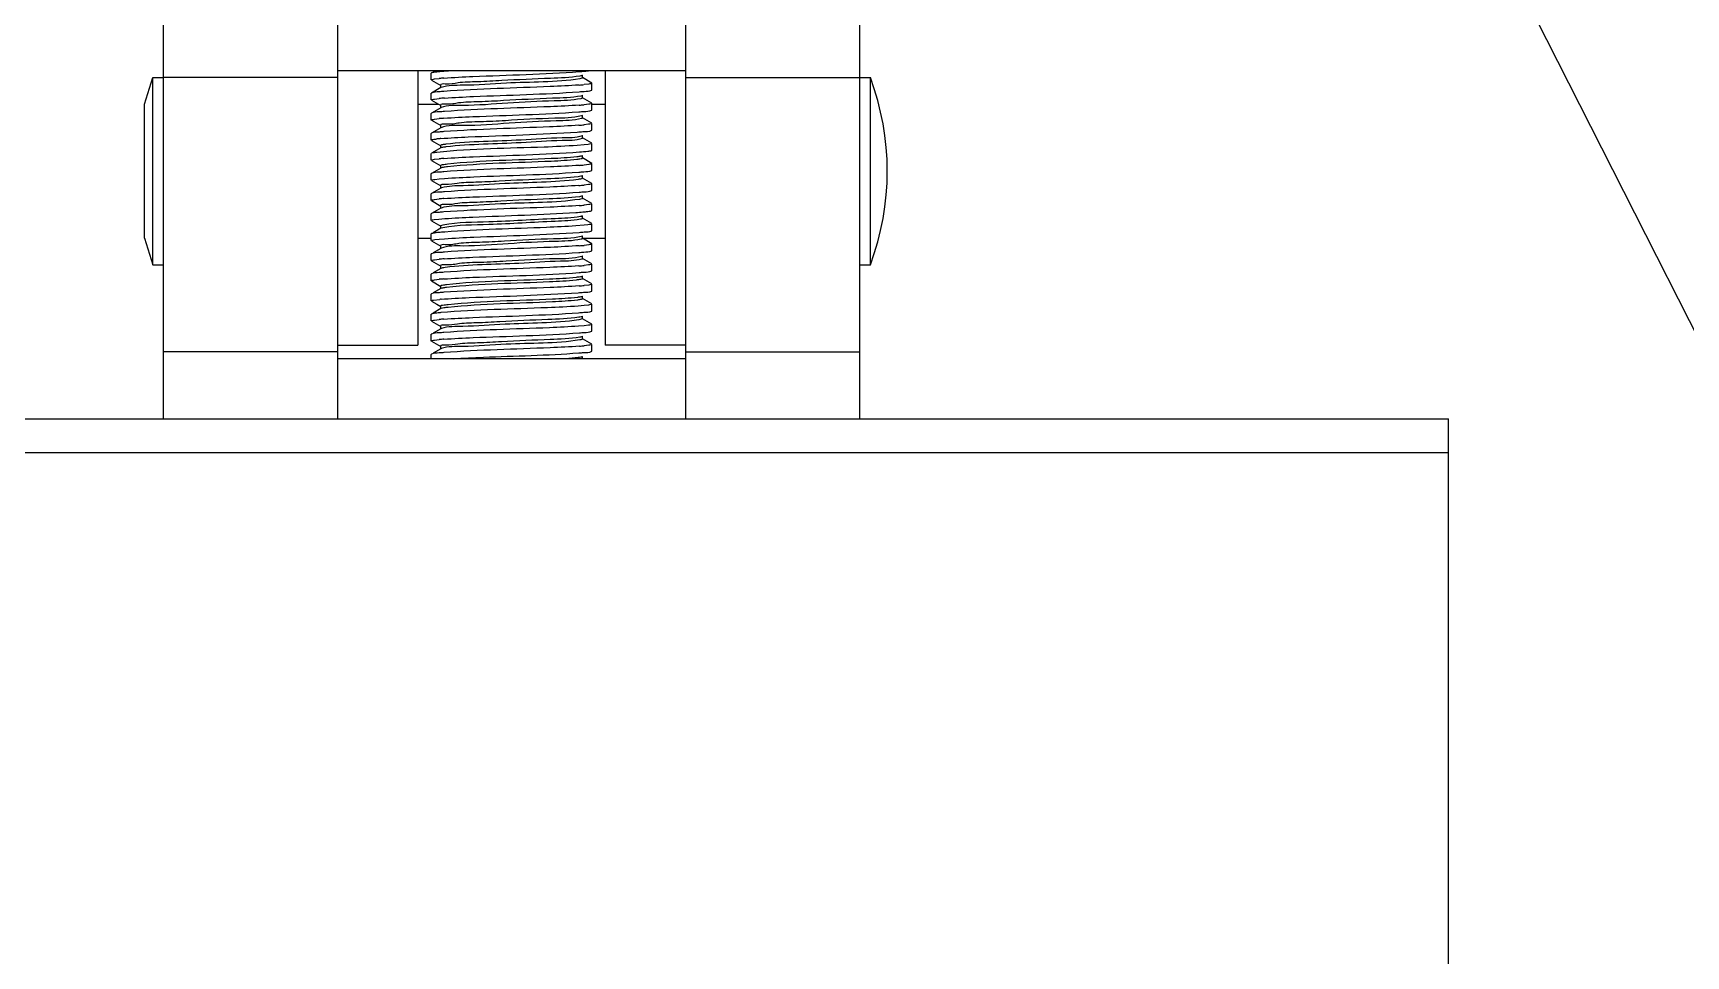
# Model space of a CAD drawing. Extents: x 1060579 to 1383165, y 581819 to 1037910.
# Drawn here: x 1268944 to 1269507, y 864860 to 865173 of the extents above; entities that cross this region are included whole.
import ezdxf

# ---------------------------------------------------------------- set-up
doc = ezdxf.new("R2010")
doc.units = 0
doc.header["$LTSCALE"] = 1000
doc.header["$MEASUREMENT"] = 0
doc.layers.add('02___PRT_ALL_AXES', color=7, linetype='Continuous')

msp = doc.modelspace()

# ---------------------------------------------------------------- linework, layer by layer
at = {"color": 7, "linetype": 'Continuous'}
for p, q in [((1268988.71, 865042.15), (1268988.71, 865181.03)), ((1269047.9, 865181.03), (1269047.9, 865042.15)), ((1269166.29, 865181.03), (1269166.29, 865042.15)), ((1269225.48, 865181.03), (1269225.48, 865042.15)), ((1269166.29, 865160.54), (1269047.9, 865160.54)), ((1269075.22, 865160.54), (1269075.22, 865067.19)), ((1269081.14, 865160.54), (1269080.42, 865160.12)), ((1269138.97, 865160.54), (1269138.97, 865067.19)), ((1269047.9, 865158.26), (1268988.71, 865158.26)), ((1269079.84, 865159.79), (1269079.78, 865159.71)), ((1269079.78, 865157.44), (1269079.78, 865159.71)), ((1269079.84, 865157.36), (1269083.01, 865155.53)), ((1269080.87, 865157.74), (1269082.47, 865157.92)), ((1269082.93, 865155.61), (1269082.93, 865154.7)), ((1269083.1, 865154.83), (1269083.01, 865154.79)), ((1269134.35, 865156.37), (1269131.19, 865158.2)), ((1269131.26, 865158.12), (1269131.26, 865159.03)), ((1269133.32, 865155.99), (1269131.73, 865155.81)), ((1269134.42, 865154.02), (1269134.42, 865156.3)), ((1269166.29, 865158.26), (1269225.48, 865158.26)), ((1269079.84, 865152.96), (1269079.78, 865152.88)), ((1269079.78, 865150.61), (1269079.78, 865152.88)), ((1269083.01, 865154.79), (1269079.84, 865152.96)), ((1269079.84, 865150.53), (1269083.01, 865148.7)), ((1269080.92, 865150.92), (1269082.46, 865151.09)), ((1269131.19, 865152.12), (1269130.65, 865151.95)), ((1269134.35, 865149.54), (1269131.19, 865151.37)), ((1269131.26, 865151.29), (1269131.26, 865152.2)), ((1269134.35, 865153.95), (1269134.42, 865154.02)), ((1269134.42, 865147.19), (1269134.42, 865149.47)), ((1269079.84, 865146.13), (1269079.78, 865146.05)), ((1269079.78, 865143.78), (1269079.78, 865146.05)), ((1269083.01, 865147.96), (1269079.84, 865146.13)), ((1269079.84, 865143.7), (1269083.01, 865141.87)), ((1269080.88, 865144.09), (1269082.47, 865144.26)), ((1269082.93, 865148.78), (1269082.93, 865147.87)), ((1269083.1, 865148), (1269083.01, 865147.96)), ((1269131.19, 865145.29), (1269130.89, 865145.18)), ((1269134.35, 865142.71), (1269131.19, 865144.54)), ((1269131.26, 865144.46), (1269131.26, 865145.37)), ((1269133.32, 865149.16), (1269131.73, 865148.98)), ((1269134.35, 865147.12), (1269134.42, 865147.19)), ((1269079.84, 865139.3), (1269079.78, 865139.22)), ((1269079.78, 865136.95), (1269079.78, 865139.22)), ((1269083.01, 865141.13), (1269079.84, 865139.3)), ((1269082.93, 865141.95), (1269082.93, 865141.04)), ((1269083.07, 865141.16), (1269083.01, 865141.13)), ((1269131.19, 865138.46), (1269131.07, 865138.4)), ((1269131.26, 865137.63), (1269131.26, 865138.54)), ((1269133.28, 865142.32), (1269131.74, 865142.15)), ((1269134.35, 865140.29), (1269134.42, 865140.36)), ((1269134.42, 865140.36), (1269134.42, 865142.64)), ((1269079.78, 865130.12), (1269079.78, 865132.39)), ((1269079.84, 865132.47), (1269079.83, 865132.46)), ((1269079.84, 865136.87), (1269083.01, 865135.04)), ((1269083.01, 865134.3), (1269079.84, 865132.47)), ((1269082.98, 865135.19), (1269082.93, 865135.12)), ((1269082.93, 865135.12), (1269082.93, 865134.21)), ((1269131.76, 865135.32), (1269129.44, 865135.14)), ((1269134.35, 865135.88), (1269131.19, 865137.71)), ((1269133.15, 865135.48), (1269131.76, 865135.32)), ((1269134.35, 865133.46), (1269134.42, 865133.53)), ((1269134.42, 865133.53), (1269134.42, 865135.81)), ((1269079.84, 865130.04), (1269083.01, 865128.21)), ((1269083.01, 865127.47), (1269079.84, 865125.64)), ((1269080.88, 865130.43), (1269082.47, 865130.6)), ((1269082.93, 865128.29), (1269082.93, 865127.38)), ((1269083.09, 865127.51), (1269083.01, 865127.47)), ((1269134.35, 865129.05), (1269131.19, 865130.88)), ((1269131.26, 865130.8), (1269131.26, 865131.71)), ((1269133.33, 865128.67), (1269131.73, 865128.49)), ((1269134.42, 865126.7), (1269134.42, 865128.98)), ((1269079.84, 865125.64), (1269079.78, 865125.56)), ((1269079.78, 865123.29), (1269079.78, 865125.56)), ((1269079.84, 865123.21), (1269083.01, 865121.38)), ((1269080.93, 865123.6), (1269082.45, 865123.77)), ((1269082.45, 865123.77), (1269084.33, 865123.92)), ((1269082.93, 865121.46), (1269082.93, 865120.55)), ((1269134.35, 865122.22), (1269131.19, 865124.05)), ((1269131.26, 865123.97), (1269131.26, 865124.88)), ((1269133.29, 865121.83), (1269131.74, 865121.66)), ((1269134.35, 865126.63), (1269134.42, 865126.7)), ((1269134.42, 865119.87), (1269134.42, 865122.15)), ((1269079.84, 865118.81), (1269079.78, 865118.73)), ((1269079.78, 865116.46), (1269079.78, 865118.73)), ((1269083.01, 865120.64), (1269079.84, 865118.81)), ((1269079.84, 865116.38), (1269083.01, 865114.55)), ((1269080.87, 865116.76), (1269082.47, 865116.94)), ((1269083.2, 865120.72), (1269083.01, 865120.64)), ((1269134.35, 865115.39), (1269131.19, 865117.22)), ((1269131.26, 865117.14), (1269131.26, 865118.05)), ((1269134.35, 865119.8), (1269134.42, 865119.87)), ((1269079.84, 865111.98), (1269079.78, 865111.9)), ((1269079.78, 865109.63), (1269079.78, 865111.9)), ((1269083.01, 865113.81), (1269079.84, 865111.98)), ((1269080.23, 865109.82), (1269080.72, 865109.91)), ((1269080.72, 865109.91), (1269082.39, 865110.1)), ((1269082.39, 865110.1), (1269084.39, 865110.27)), ((1269082.93, 865114.63), (1269082.93, 865113.72)), ((1269083.12, 865113.86), (1269083.01, 865113.81)), ((1269134.35, 865108.56), (1269131.19, 865110.39)), ((1269131.26, 865110.31), (1269131.26, 865111.22)), ((1269133.32, 865115.01), (1269131.73, 865114.83)), ((1269134.35, 865112.97), (1269134.42, 865113.04)), ((1269134.42, 865113.04), (1269134.42, 865115.32)), ((1269079.84, 865105.15), (1269079.78, 865105.07)), ((1269079.78, 865102.8), (1269079.78, 865105.07)), ((1269079.84, 865109.55), (1269083.01, 865107.72)), ((1269083.01, 865106.98), (1269080.42, 865105.48)), ((1269083.76, 865108.09), (1269082.93, 865107.8)), ((1269082.93, 865107.8), (1269082.93, 865106.89)), ((1269083.08, 865107.01), (1269083.01, 865106.98)), ((1269083.76, 865107.18), (1269083.12, 865107.03)), ((1269131.77, 865108.01), (1269128.96, 865107.79)), ((1269131.19, 865104.31), (1269130.76, 865104.17)), ((1269131.26, 865103.48), (1269131.26, 865104.39)), ((1269133.05, 865108.14), (1269131.77, 865108.01)), ((1269134.35, 865106.14), (1269134.42, 865106.21)), ((1269134.42, 865106.21), (1269134.42, 865108.49)), ((1269079.84, 865102.72), (1269083.01, 865100.89)), ((1269083.01, 865100.15), (1269080.42, 865098.65)), ((1269080.93, 865103.11), (1269082.45, 865103.28)), ((1269082.45, 865103.28), (1269084.29, 865103.43)), ((1269082.93, 865100.97), (1269082.93, 865100.06)), ((1269083.09, 865100.19), (1269083.01, 865100.15)), ((1269134.35, 865101.73), (1269131.19, 865103.56)), ((1269133.32, 865101.35), (1269131.73, 865101.17)), ((1269134.35, 865099.31), (1269134.42, 865099.38)), ((1269134.42, 865099.38), (1269134.42, 865101.66)), ((1269079.84, 865098.32), (1269079.78, 865098.24)), ((1269079.78, 865095.97), (1269079.78, 865098.24)), ((1269079.84, 865095.89), (1269083.01, 865094.06)), ((1269083.01, 865093.32), (1269080.42, 865091.82)), ((1269080.88, 865096.28), (1269082.46, 865096.45)), ((1269082.93, 865094.14), (1269082.93, 865093.23)), ((1269083.07, 865093.35), (1269083.01, 865093.32)), ((1269131.19, 865097.48), (1269130.98, 865097.39)), ((1269134.35, 865094.9), (1269131.19, 865096.73)), ((1269131.26, 865096.65), (1269131.26, 865097.56)), ((1269133.29, 865094.51), (1269131.74, 865094.34)), ((1269134.42, 865092.55), (1269134.42, 865094.83)), ((1269079.84, 865091.49), (1269079.78, 865091.41)), ((1269079.78, 865089.14), (1269079.78, 865091.41)), ((1269079.84, 865089.06), (1269083.01, 865087.23)), ((1269080.87, 865089.44), (1269082.47, 865089.62)), ((1269134.35, 865088.07), (1269131.19, 865089.9)), ((1269131.26, 865089.82), (1269131.26, 865090.73)), ((1269133.33, 865087.69), (1269131.73, 865087.51)), ((1269134.35, 865092.48), (1269134.42, 865092.55)), ((1269134.42, 865085.72), (1269134.42, 865088)), ((1269079.84, 865084.66), (1269079.78, 865084.58)), ((1269079.78, 865082.31), (1269079.78, 865084.58)), ((1269079.84, 865082.23), (1269081.69, 865081.16)), ((1269083.01, 865086.49), (1269080.42, 865084.99)), ((1269080.5, 865082.56), (1269082.64, 865082.81)), ((1269082.93, 865087.31), (1269082.93, 865086.4)), ((1269134.35, 865081.24), (1269131.19, 865083.07)), ((1269131.26, 865082.99), (1269131.26, 865083.9)), ((1269134.35, 865085.65), (1269134.42, 865085.72)), ((1269079.84, 865077.83), (1269079.78, 865077.75)), ((1269079.78, 865075.48), (1269079.78, 865077.75)), ((1269083.01, 865079.66), (1269080.42, 865078.16)), ((1269081.69, 865081.16), (1269083.01, 865080.4)), ((1269082.93, 865080.48), (1269082.93, 865079.57)), ((1269083.15, 865079.72), (1269083.01, 865079.66)), ((1269131.75, 865080.68), (1269129.76, 865080.52)), ((1269131.26, 865076.16), (1269129.94, 865075.8)), ((1269134.35, 865074.41), (1269131.19, 865076.24)), ((1269131.26, 865076.16), (1269131.26, 865077.07)), ((1269133.23, 865080.85), (1269131.75, 865080.68)), ((1269134.35, 865078.82), (1269134.42, 865078.89)), ((1269134.42, 865078.89), (1269134.42, 865081.17)), ((1269079.84, 865071), (1269079.78, 865070.92)), ((1269079.78, 865068.65), (1269079.78, 865070.92)), ((1269079.84, 865075.4), (1269083.01, 865073.57)), ((1269083.01, 865072.83), (1269080.42, 865071.33)), ((1269080.87, 865075.79), (1269082.47, 865075.96)), ((1269082.93, 865073.65), (1269082.93, 865072.74)), ((1269083.16, 865072.89), (1269083.01, 865072.83)), ((1269131.74, 865073.85), (1269129.91, 865073.7)), ((1269133.27, 865074.02), (1269131.74, 865073.85)), ((1269134.35, 865071.99), (1269134.42, 865072.06)), ((1269134.42, 865072.06), (1269134.42, 865074.34)), ((1269047.9, 865064.92), (1268988.71, 865064.92)), ((1269047.9, 865067.19), (1269075.22, 865067.19)), ((1269079.84, 865068.57), (1269083.01, 865066.74)), ((1269083.01, 865066), (1269080.42, 865064.5)), ((1269080.87, 865068.96), (1269082.47, 865069.13)), ((1269082.93, 865066.82), (1269082.93, 865065.91)), ((1269083.1, 865066.04), (1269083.01, 865066)), ((1269134.35, 865067.58), (1269131.19, 865069.41)), ((1269131.26, 865069.33), (1269131.26, 865070.24)), ((1269133.33, 865067.2), (1269131.73, 865067.02)), ((1269134.35, 865065.16), (1269134.42, 865065.23)), ((1269134.42, 865065.23), (1269134.42, 865067.51)), ((1269166.29, 865067.19), (1269138.97, 865067.19)), ((1269166.29, 865064.92), (1269225.48, 865064.92)), ((1269166.29, 865062.64), (1269047.9, 865062.64)), ((1269079.84, 865064.17), (1269079.78, 865064.09)), ((1269079.78, 865062.64), (1269079.78, 865064.09)), ((1269131.26, 865062.5), (1269131.26, 865063.41)), ((1266693.84, 865042.15), (1269425.83, 865042.15)), ((1269425.83, 864837.26), (1269425.83, 865042.15)), ((1266693.84, 865030.77), (1269425.83, 865030.77))]:
    msp.add_line(p, q, dxfattribs=at)
at = {"color": 4, "extrusion": (0.891649, 0.452728, 0), "elevation": 1523598.78}
msp.add_lwpolyline([(196766.97, 0), (196371.31, 0)], dxfattribs=at)
at = {"color": 7, "linetype": 'Continuous'}
msp.add_lwpolyline([(1269079.78, 865136.95), (1269079.79, 865136.98), (1269079.83, 865137.01)], dxfattribs=at)
for centre, radius, start, end in [((1269098.87, 864956.53), 204.34, 93.238, 94.1613), ((1269090.67, 865067.54), 90.75, 94.1727, 95.1894), ((1269083.53, 865153.72), 1.19, 109.3601, 111.1487), ((1269123.5, 865246.39), 90.95, 274.1682, 275.188), ((1269090.92, 865057.78), 93.69, 94.0881, 95.1847), ((1269090.71, 865053.46), 91.17, 94.1613, 95.1879), ((1269123.49, 865239.68), 91.08, 274.1643, 275.1879), ((1269123.29, 865235.21), 93.44, 274.0951, 275.1853), ((1269086.92, 865088.81), 48.82, 95.0988, 96.2257), ((1269089.26, 865063.24), 74.5, 94.8031, 95.1477), ((1269090.69, 865039.98), 91, 94.1674, 95.1877), ((1269123.57, 865218.3), 90.17, 274.192, 275.1887), ((1269123.27, 865215.01), 93.73, 274.0851, 275.1865), ((1269090.66, 865026.7), 90.62, 94.1783, 95.1884), ((1269083.86, 865118.55), 2.26, 105.5859, 106.8193), ((1269083.61, 865112.5), 1.44, 108.1266, 109.7482), ((1269123.53, 865205.13), 90.67, 274.1768, 275.1882), ((1269081.07, 865105.99), 3.92, 102.4444, 103.4623), ((1269083.48, 865106.03), 1.06, 110.1855, 112.0677), ((1269123.52, 865191.59), 90.79, 274.173, 275.1882), ((1269090.73, 865005.42), 91.41, 94.1542, 95.1877), ((1269123.33, 865186.91), 92.95, 274.1094, 275.1857), ((1269090.69, 864999.11), 90.89, 94.1697, 95.1886), ((1269123.48, 865178.38), 91.24, 274.1566, 275.1902), ((1269089.49, 865005.98), 77.13, 94.7246, 95.0909), ((1269089.34, 865003.09), 75.47, 94.7859, 95.0934), ((1269090.68, 864985.55), 90.78, 94.1732, 95.1883), ((1269083.73, 865071.15), 1.83, 106.7203, 108.1322), ((1269090.68, 864978.67), 90.83, 94.1718, 95.1882), ((1269083.55, 865064.87), 1.25, 109.0401, 110.7872), ((1269123.54, 865157.25), 90.6, 274.1785, 275.1887)]:
    msp.add_arc(centre, radius, start, end, dxfattribs=at)
for points, knots in [([(1269130.12, 865160.23), (1269130.73, 865160.28), (1269131.8, 865160.36), (1269132.86, 865160.48), (1269133.31, 865160.54)], [0, 0, 0, 0, 0.576966, 1, 1, 1, 1]), ([(1269079.78, 865157.44), (1269079.78, 865157.54), (1269080.31, 865157.63), (1269080.59, 865157.7), (1269080.87, 865157.74)], [0, 0, 0, 0, 0.274813, 1, 1, 1, 1]), ([(1269080.87, 865160.02), (1269080.64, 865159.99), (1269080.3, 865159.93), (1269079.95, 865159.85), (1269079.84, 865159.79)], [0, 0, 0, 0, 0.642327, 1, 1, 1, 1]), ([(1269084.04, 865160.33), (1269083.43, 865160.28), (1269082.37, 865160.2), (1269081.31, 865160.08), (1269080.87, 865160.02)], [0, 0, 0, 0, 0.57753, 1, 1, 1, 1]), ([(1269130.35, 865158.73), (1269127.04, 865158.18), (1269118.16, 865157.91), (1269106.48, 865157.34), (1269096.22, 865156.74), (1269089.27, 865156.67), (1269086.05, 865155.78), (1269082.94, 865156.14), (1269082.93, 865155.61)], [0, 0, 0, 0, 0.211633, 0.559763, 0.732034, 0.873638, 0.966706, 1, 1, 1, 1]), ([(1269130.35, 865157.82), (1269122.11, 865156.46), (1269108.64, 865156.89), (1269093.08, 865155.39), (1269085.46, 865155.66), (1269083.13, 865154.84)], [0, 0, 0, 0, 0.529858, 0.843809, 1, 1, 1, 1]), ([(1269084.07, 865158.05), (1269087.37, 865158.3), (1269102.71, 865159.05), (1269118.09, 865159.34), (1269130.12, 865160.23)], [0, 0, 0, 0, 0.214973, 1, 1, 1, 1]), ([(1269130.12, 865155.68), (1269126.82, 865155.44), (1269111.47, 865154.69), (1269096.1, 865154.39), (1269084.07, 865153.5)], [0, 0, 0, 0, 0.215086, 1, 1, 1, 1]), ([(1269131.19, 865158.94), (1269131.1, 865158.89), (1269130.81, 865158.81), (1269130.53, 865158.76), (1269130.35, 865158.73)], [0, 0, 0, 0, 0.370753, 1, 1, 1, 1]), ([(1269131.26, 865158.12), (1269131.26, 865158.03), (1269130.83, 865157.92), (1269130.58, 865157.86), (1269130.35, 865157.82)], [0, 0, 0, 0, 0.281911, 1, 1, 1, 1]), ([(1269134.42, 865156.3), (1269134.42, 865156.19), (1269133.88, 865156.1), (1269133.6, 865156.03), (1269133.32, 865155.99)], [0, 0, 0, 0, 0.274665, 1, 1, 1, 1]), ([(1269079.78, 865150.61), (1269079.78, 865150.71), (1269080.34, 865150.81), (1269080.63, 865150.88), (1269080.92, 865150.92)], [0, 0, 0, 0, 0.273956, 1, 1, 1, 1]), ([(1269084.07, 865153.5), (1269083.52, 865153.46), (1269082.13, 865153.28), (1269080.6, 865153.39), (1269079.84, 865152.96)], [0, 0, 0, 0, 0.388317, 1, 1, 1, 1]), ([(1269130.65, 865151.95), (1269127.51, 865151.32), (1269118.69, 865151.16), (1269107.06, 865150.52), (1269096.63, 865149.93), (1269089.48, 865149.87), (1269086.16, 865148.94), (1269082.94, 865149.33), (1269082.93, 865148.78)], [0, 0, 0, 0, 0.200978, 0.550039, 0.72537, 0.870267, 0.965801, 1, 1, 1, 1]), ([(1269130.65, 865151.04), (1269127.69, 865150.45), (1269119.34, 865150.25), (1269105.95, 865149.65), (1269093.26, 865148.51), (1269085.42, 865148.9), (1269083.1, 865148)], [0, 0, 0, 0, 0.189871, 0.522864, 0.842871, 1, 1, 1, 1]), ([(1269084.24, 865151.24), (1269087.55, 865151.48), (1269102.84, 865152.22), (1269118.15, 865152.52), (1269130.11, 865153.4)], [0, 0, 0, 0, 0.216548, 1, 1, 1, 1]), ([(1269130.11, 865153.4), (1269130.66, 865153.44), (1269132.05, 865153.62), (1269133.6, 865153.51), (1269134.35, 865153.95)], [0, 0, 0, 0, 0.388352, 1, 1, 1, 1]), ([(1269131.26, 865151.29), (1269131.26, 865151.22), (1269130.99, 865151.12), (1269130.81, 865151.07), (1269130.65, 865151.04)], [0, 0, 0, 0, 0.293062, 1, 1, 1, 1]), ([(1269134.42, 865149.47), (1269134.42, 865149.36), (1269133.88, 865149.27), (1269133.59, 865149.2), (1269133.32, 865149.16)], [0, 0, 0, 0, 0.274631, 1, 1, 1, 1]), ([(1269079.78, 865143.78), (1269079.78, 865143.88), (1269080.32, 865143.97), (1269080.6, 865144.05), (1269080.88, 865144.09)], [0, 0, 0, 0, 0.274611, 1, 1, 1, 1]), ([(1269084.24, 865146.68), (1269083.67, 865146.64), (1269082.23, 865146.46), (1269080.63, 865146.58), (1269079.84, 865146.13)], [0, 0, 0, 0, 0.388791, 1, 1, 1, 1]), ([(1269130.89, 865145.18), (1269127.94, 865144.42), (1269119.19, 865144.46), (1269107.64, 865143.7), (1269097.03, 865143.12), (1269089.68, 865143.06), (1269086.28, 865142.1), (1269082.93, 865142.52), (1269082.93, 865141.95)], [0, 0, 0, 0, 0.189885, 0.539851, 0.718375, 0.866724, 0.964851, 1, 1, 1, 1]), ([(1269130.89, 865144.27), (1269128.11, 865143.55), (1269119.79, 865143.54), (1269106.38, 865142.82), (1269093.48, 865141.64), (1269085.42, 865142.14), (1269083.07, 865141.16)], [0, 0, 0, 0, 0.179839, 0.514541, 0.840936, 1, 1, 1, 1]), ([(1269084.09, 865144.4), (1269087.37, 865144.64), (1269102.66, 865145.38), (1269117.97, 865145.69), (1269129.97, 865146.56)], [0, 0, 0, 0, 0.214578, 1, 1, 1, 1]), ([(1269130.11, 865148.85), (1269126.83, 865148.61), (1269111.55, 865147.86), (1269096.24, 865147.55), (1269084.24, 865146.68)], [0, 0, 0, 0, 0.21446, 1, 1, 1, 1]), ([(1269129.97, 865146.56), (1269130.54, 865146.6), (1269131.98, 865146.79), (1269133.57, 865146.67), (1269134.35, 865147.12)], [0, 0, 0, 0, 0.388746, 1, 1, 1, 1]), ([(1269131.26, 865144.46), (1269131.26, 865144.41), (1269131.11, 865144.32), (1269130.99, 865144.29), (1269130.89, 865144.27)], [0, 0, 0, 0, 0.311697, 1, 1, 1, 1]), ([(1269084.09, 865139.84), (1269083.54, 865139.8), (1269082.15, 865139.62), (1269080.6, 865139.73), (1269079.84, 865139.3)], [0, 0, 0, 0, 0.388375, 1, 1, 1, 1]), ([(1269083.02, 865137.48), (1269086.13, 865137.74), (1269101.61, 865138.51), (1269117.1, 865138.84), (1269129.44, 865139.69)], [0, 0, 0, 0, 0.201424, 1, 1, 1, 1]), ([(1269129.97, 865142.01), (1269126.66, 865141.77), (1269111.37, 865141.02), (1269096.06, 865140.72), (1269084.09, 865139.84)], [0, 0, 0, 0, 0.216385, 1, 1, 1, 1]), ([(1269131.07, 865138.4), (1269128.92, 865137.63), (1269121.78, 865137.86), (1269106.51, 865136.47), (1269093.23, 865136.55), (1269084.76, 865135.55)], [0, 0, 0, 0, 0.147897, 0.44884, 1, 1, 1, 1]), ([(1269129.44, 865139.69), (1269130.08, 865139.74), (1269131.69, 865139.94), (1269133.48, 865139.78), (1269134.35, 865140.29)], [0, 0, 0, 0, 0.3901, 1, 1, 1, 1]), ([(1269134.42, 865142.64), (1269134.42, 865142.53), (1269133.86, 865142.44), (1269133.57, 865142.36), (1269133.28, 865142.32)], [0, 0, 0, 0, 0.274034, 1, 1, 1, 1]), ([(1269079.83, 865137.01), (1269080, 865137.12), (1269080.63, 865137.21), (1269081.22, 865137.3), (1269081.62, 865137.35)], [0, 0, 0, 0, 0.332223, 1, 1, 1, 1]), ([(1269081.62, 865132.79), (1269081.22, 865132.75), (1269080.64, 865132.66), (1269080.02, 865132.57), (1269079.84, 865132.47)], [0, 0, 0, 0, 0.662737, 1, 1, 1, 1]), ([(1269129.44, 865135.14), (1269125.69, 865134.88), (1269109.75, 865134.09), (1269093.75, 865134.13), (1269081.62, 865132.79)], [0, 0, 0, 0, 0.235466, 1, 1, 1, 1]), ([(1269084.76, 865135.55), (1269084.36, 865135.5), (1269083.77, 865135.4), (1269083.14, 865135.31), (1269082.98, 865135.19)], [0, 0, 0, 0, 0.669758, 1, 1, 1, 1]), ([(1269084.76, 865134.64), (1269084.37, 865134.59), (1269083.79, 865134.5), (1269083.18, 865134.4), (1269083.01, 865134.3)], [0, 0, 0, 0, 0.657474, 1, 1, 1, 1]), ([(1269084.08, 865130.73), (1269087.38, 865130.98), (1269102.74, 865131.73), (1269118.13, 865132.02), (1269130.16, 865132.92)], [0, 0, 0, 0, 0.215242, 1, 1, 1, 1]), ([(1269131.07, 865137.49), (1269128.92, 865136.72), (1269121.78, 865136.95), (1269106.51, 865135.56), (1269093.23, 865135.64), (1269084.76, 865134.64)], [0, 0, 0, 0, 0.147897, 0.44884, 1, 1, 1, 1]), ([(1269130.16, 865132.92), (1269131.13, 865132.99), (1269132.49, 865133.18), (1269133.97, 865133.24), (1269134.35, 865133.46)], [0, 0, 0, 0, 0.686441, 1, 1, 1, 1]), ([(1269131.26, 865137.63), (1269131.26, 865137.6), (1269131.19, 865137.54), (1269131.12, 865137.51), (1269131.07, 865137.49)], [0, 0, 0, 0, 0.344459, 1, 1, 1, 1]), ([(1269134.42, 865135.81), (1269134.42, 865135.69), (1269133.79, 865135.6), (1269133.47, 865135.52), (1269133.15, 865135.48)], [0, 0, 0, 0, 0.272185, 1, 1, 1, 1]), ([(1269079.78, 865130.12), (1269079.78, 865130.22), (1269080.32, 865130.31), (1269080.6, 865130.39), (1269080.88, 865130.43)], [0, 0, 0, 0, 0.274624, 1, 1, 1, 1]), ([(1269085.25, 865128.77), (1269084.67, 865128.71), (1269084.12, 865128.54), (1269082.93, 865128.51), (1269082.93, 865128.29)], [0, 0, 0, 0, 0.733829, 1, 1, 1, 1]), ([(1269085.25, 865127.86), (1269084.78, 865127.81), (1269084.06, 865127.72), (1269083.33, 865127.6), (1269083.09, 865127.51)], [0, 0, 0, 0, 0.639986, 1, 1, 1, 1]), ([(1269130.16, 865128.36), (1269126.87, 865128.12), (1269111.51, 865127.37), (1269096.13, 865127.07), (1269084.08, 865126.18)], [0, 0, 0, 0, 0.214579, 1, 1, 1, 1]), ([(1269129.32, 865131.27), (1269126.42, 865130.94), (1269111.72, 865130.13), (1269096.98, 865130.01), (1269085.25, 865128.77)], [0, 0, 0, 0, 0.198061, 1, 1, 1, 1]), ([(1269129.32, 865130.36), (1269126.42, 865130.03), (1269111.72, 865129.22), (1269096.98, 865129.1), (1269085.25, 865127.86)], [0, 0, 0, 0, 0.198061, 1, 1, 1, 1]), ([(1269131.19, 865131.63), (1269131, 865131.52), (1269130.36, 865131.41), (1269129.74, 865131.32), (1269129.32, 865131.27)], [0, 0, 0, 0, 0.340422, 1, 1, 1, 1]), ([(1269131.26, 865130.8), (1269131.26, 865130.62), (1269130.28, 865130.55), (1269129.81, 865130.42), (1269129.32, 865130.36)], [0, 0, 0, 0, 0.268098, 1, 1, 1, 1]), ([(1269134.42, 865128.98), (1269134.42, 865128.87), (1269133.89, 865128.78), (1269133.61, 865128.71), (1269133.33, 865128.67)], [0, 0, 0, 0, 0.274878, 1, 1, 1, 1]), ([(1269079.78, 865123.29), (1269079.78, 865123.4), (1269080.34, 865123.49), (1269080.64, 865123.56), (1269080.93, 865123.6)], [0, 0, 0, 0, 0.273818, 1, 1, 1, 1]), ([(1269084.08, 865126.18), (1269083.53, 865126.14), (1269082.14, 865125.96), (1269080.6, 865126.07), (1269079.84, 865125.64)], [0, 0, 0, 0, 0.388324, 1, 1, 1, 1]), ([(1269129.76, 865124.49), (1269126.23, 865124.04), (1269117.25, 865123.66), (1269105.55, 865123.15), (1269095.6, 865122.56), (1269088.95, 865122.49), (1269085.89, 865121.64), (1269082.93, 865121.96), (1269082.93, 865121.46)], [0, 0, 0, 0, 0.22761, 0.574221, 0.741914, 0.878629, 0.968043, 1, 1, 1, 1]), ([(1269129.76, 865123.58), (1269121.49, 865122.51), (1269108.33, 865122.58), (1269092.92, 865121.37), (1269085.61, 865121.39), (1269083.25, 865120.73)], [0, 0, 0, 0, 0.53695, 0.84195, 1, 1, 1, 1]), ([(1269084.33, 865123.92), (1269087.62, 865124.16), (1269102.82, 865124.9), (1269118.05, 865125.21), (1269129.95, 865126.07)], [0, 0, 0, 0, 0.216665, 1, 1, 1, 1]), ([(1269129.95, 865121.52), (1269126.67, 865121.28), (1269111.47, 865120.54), (1269096.24, 865120.23), (1269084.33, 865119.37)], [0, 0, 0, 0, 0.215624, 1, 1, 1, 1]), ([(1269131.19, 865124.8), (1269131.04, 865124.71), (1269130.55, 865124.61), (1269130.08, 865124.54), (1269129.76, 865124.49)], [0, 0, 0, 0, 0.350026, 1, 1, 1, 1]), ([(1269131.26, 865123.97), (1269131.26, 865123.83), (1269130.52, 865123.74), (1269130.14, 865123.63), (1269129.76, 865123.58)], [0, 0, 0, 0, 0.271855, 1, 1, 1, 1]), ([(1269129.95, 865126.07), (1269130.52, 865126.11), (1269131.97, 865126.3), (1269133.57, 865126.17), (1269134.35, 865126.63)], [0, 0, 0, 0, 0.388811, 1, 1, 1, 1]), ([(1269134.42, 865122.15), (1269134.42, 865122.04), (1269133.86, 865121.95), (1269133.57, 865121.87), (1269133.29, 865121.83)], [0, 0, 0, 0, 0.274073, 1, 1, 1, 1]), ([(1269079.78, 865116.46), (1269079.78, 865116.56), (1269080.31, 865116.65), (1269080.6, 865116.73), (1269080.87, 865116.76)], [0, 0, 0, 0, 0.274761, 1, 1, 1, 1]), ([(1269084.33, 865119.37), (1269083.74, 865119.33), (1269082.27, 865119.14), (1269080.64, 865119.27), (1269079.84, 865118.81)], [0, 0, 0, 0, 0.389038, 1, 1, 1, 1]), ([(1269130.15, 865117.72), (1269126.76, 865117.21), (1269117.84, 865116.89), (1269106.14, 865116.35), (1269095.99, 865115.75), (1269089.15, 865115.68), (1269085.99, 865114.8), (1269082.94, 865115.15), (1269082.93, 865114.63)], [0, 0, 0, 0, 0.217609, 0.565188, 0.735745, 0.875515, 0.967209, 1, 1, 1, 1]), ([(1269130.15, 865116.81), (1269121.88, 865115.57), (1269108.51, 865115.85), (1269092.99, 865114.45), (1269085.49, 865114.64), (1269083.16, 865113.87)], [0, 0, 0, 0, 0.533152, 0.843726, 1, 1, 1, 1]), ([(1269084.06, 865117.07), (1269087.36, 865117.32), (1269102.71, 865118.07), (1269118.1, 865118.36), (1269130.13, 865119.25)], [0, 0, 0, 0, 0.214923, 1, 1, 1, 1]), ([(1269130.13, 865119.25), (1269130.68, 865119.29), (1269132.07, 865119.47), (1269133.6, 865119.36), (1269134.35, 865119.8)], [0, 0, 0, 0, 0.388274, 1, 1, 1, 1]), ([(1269131.19, 865117.97), (1269131.08, 865117.9), (1269130.73, 865117.82), (1269130.38, 865117.75), (1269130.15, 865117.72)], [0, 0, 0, 0, 0.36216, 1, 1, 1, 1]), ([(1269131.26, 865117.14), (1269131.26, 865117.03), (1269130.73, 865116.92), (1269130.43, 865116.85), (1269130.15, 865116.81)], [0, 0, 0, 0, 0.277453, 1, 1, 1, 1]), ([(1269084.06, 865112.52), (1269083.51, 865112.48), (1269082.13, 865112.3), (1269080.6, 865112.41), (1269079.84, 865111.98)], [0, 0, 0, 0, 0.38827, 1, 1, 1, 1]), ([(1269130.49, 865110.94), (1269127.67, 865110.44), (1269117.25, 865110.12), (1269101.73, 865109.03), (1269088.91, 865108.98), (1269083.76, 865108.09)], [0, 0, 0, 0, 0.183589, 0.665014, 1, 1, 1, 1]), ([(1269130.49, 865110.03), (1269127.67, 865109.53), (1269117.25, 865109.21), (1269101.73, 865108.11), (1269088.91, 865108.07), (1269083.76, 865107.18)], [0, 0, 0, 0, 0.183589, 0.665014, 1, 1, 1, 1]), ([(1269130.13, 865114.7), (1269126.84, 865114.46), (1269111.48, 865113.71), (1269096.1, 865113.41), (1269084.06, 865112.52)], [0, 0, 0, 0, 0.214963, 1, 1, 1, 1]), ([(1269084.39, 865110.27), (1269087.56, 865110.49), (1269102.42, 865111.22), (1269117.29, 865111.57), (1269128.96, 865112.34)], [0, 0, 0, 0, 0.213591, 1, 1, 1, 1]), ([(1269128.96, 865112.34), (1269129.75, 865112.39), (1269131.12, 865112.49), (1269132.48, 865112.62), (1269133.05, 865112.7)], [0, 0, 0, 0, 0.577535, 1, 1, 1, 1]), ([(1269131.19, 865111.14), (1269131.11, 865111.09), (1269130.87, 865111.02), (1269130.64, 865110.97), (1269130.49, 865110.94)], [0, 0, 0, 0, 0.377929, 1, 1, 1, 1]), ([(1269131.26, 865110.31), (1269131.26, 865110.23), (1269130.9, 865110.12), (1269130.68, 865110.07), (1269130.49, 865110.03)], [0, 0, 0, 0, 0.285964, 1, 1, 1, 1]), ([(1269133.05, 865112.7), (1269133.34, 865112.73), (1269133.77, 865112.8), (1269134.22, 865112.89), (1269134.35, 865112.97)], [0, 0, 0, 0, 0.651378, 1, 1, 1, 1]), ([(1269134.42, 865115.32), (1269134.42, 865115.21), (1269133.88, 865115.12), (1269133.6, 865115.05), (1269133.32, 865115.01)], [0, 0, 0, 0, 0.274737, 1, 1, 1, 1]), ([(1269079.78, 865109.63), (1269079.78, 865109.67), (1269079.94, 865109.75), (1269080.06, 865109.78), (1269080.16, 865109.81)], [0, 0, 0, 0, 0.305836, 1, 1, 1, 1]), ([(1269080.72, 865105.36), (1269080.53, 865105.33), (1269080.23, 865105.28), (1269079.94, 865105.2), (1269079.84, 865105.15)], [0, 0, 0, 0, 0.635427, 1, 1, 1, 1]), ([(1269084.39, 865105.71), (1269083.67, 865105.66), (1269082.44, 865105.56), (1269081.21, 865105.43), (1269080.72, 865105.36)], [0, 0, 0, 0, 0.589565, 1, 1, 1, 1]), ([(1269084.29, 865103.43), (1269087.6, 865103.67), (1269102.88, 865104.41), (1269118.18, 865104.71), (1269130.13, 865105.59)], [0, 0, 0, 0, 0.217022, 1, 1, 1, 1]), ([(1269128.96, 865107.79), (1269125.64, 865107.57), (1269110.79, 865106.86), (1269095.91, 865106.54), (1269084.39, 865105.71)], [0, 0, 0, 0, 0.223698, 1, 1, 1, 1]), ([(1269130.13, 865105.59), (1269130.68, 865105.63), (1269132.06, 865105.81), (1269133.6, 865105.7), (1269134.35, 865106.14)], [0, 0, 0, 0, 0.3883, 1, 1, 1, 1]), ([(1269134.42, 865108.49), (1269134.42, 865108.36), (1269133.74, 865108.28), (1269133.4, 865108.19), (1269133.05, 865108.14)], [0, 0, 0, 0, 0.270943, 1, 1, 1, 1]), ([(1269079.78, 865102.8), (1269079.78, 865102.91), (1269080.34, 865103), (1269080.64, 865103.07), (1269080.93, 865103.11)], [0, 0, 0, 0, 0.273819, 1, 1, 1, 1]), ([(1269084.29, 865098.88), (1269083.71, 865098.83), (1269082.25, 865098.65), (1269080.63, 865098.77), (1269079.84, 865098.32)], [0, 0, 0, 0, 0.388916, 1, 1, 1, 1]), ([(1269130.76, 865104.17), (1269127.69, 865103.49), (1269118.91, 865103.4), (1269107.31, 865102.72), (1269096.8, 865102.13), (1269089.56, 865102.07), (1269086.21, 865101.12), (1269082.93, 865101.53), (1269082.93, 865100.97)], [0, 0, 0, 0, 0.196362, 0.545808, 0.722466, 0.868796, 0.965406, 1, 1, 1, 1]), ([(1269130.76, 865103.26), (1269127.87, 865102.62), (1269119.53, 865102.49), (1269106.12, 865101.84), (1269093.35, 865100.68), (1269085.42, 865101.12), (1269083.09, 865100.19)], [0, 0, 0, 0, 0.185738, 0.519498, 0.842156, 1, 1, 1, 1]), ([(1269084.11, 865096.59), (1269087.39, 865096.83), (1269102.69, 865097.57), (1269118, 865097.88), (1269130, 865098.75)], [0, 0, 0, 0, 0.214832, 1, 1, 1, 1]), ([(1269130.13, 865101.04), (1269126.86, 865100.8), (1269111.58, 865100.05), (1269096.28, 865099.74), (1269084.29, 865098.88)], [0, 0, 0, 0, 0.214119, 1, 1, 1, 1]), ([(1269130, 865098.75), (1269130.56, 865098.8), (1269131.99, 865098.98), (1269133.58, 865098.86), (1269134.35, 865099.31)], [0, 0, 0, 0, 0.388664, 1, 1, 1, 1]), ([(1269131.26, 865103.48), (1269131.26, 865103.42), (1269131.04, 865103.32), (1269130.89, 865103.29), (1269130.76, 865103.26)], [0, 0, 0, 0, 0.299709, 1, 1, 1, 1]), ([(1269134.42, 865101.66), (1269134.42, 865101.55), (1269133.88, 865101.46), (1269133.6, 865101.39), (1269133.32, 865101.35)], [0, 0, 0, 0, 0.274706, 1, 1, 1, 1]), ([(1269079.78, 865095.97), (1269079.78, 865096.07), (1269080.32, 865096.16), (1269080.61, 865096.24), (1269080.88, 865096.28)], [0, 0, 0, 0, 0.274549, 1, 1, 1, 1]), ([(1269130.98, 865097.39), (1269128.12, 865096.56), (1269119.38, 865096.73), (1269107.89, 865095.89), (1269097.2, 865095.32), (1269089.77, 865095.26), (1269086.32, 865094.28), (1269082.93, 865094.72), (1269082.93, 865094.14)], [0, 0, 0, 0, 0.185079, 0.535416, 0.715326, 0.865179, 0.964437, 1, 1, 1, 1]), ([(1269084.5, 865093.63), (1269084.2, 865093.59), (1269083.72, 865093.52), (1269083.23, 865093.42), (1269083.07, 865093.35)], [0, 0, 0, 0, 0.629403, 1, 1, 1, 1]), ([(1269130, 865094.2), (1269126.7, 865093.96), (1269111.4, 865093.21), (1269096.08, 865092.91), (1269084.11, 865092.03)], [0, 0, 0, 0, 0.216056, 1, 1, 1, 1]), ([(1269130.98, 865096.48), (1269128.65, 865095.8), (1269121.39, 865095.86), (1269106, 865094.62), (1269092.82, 865094.68), (1269084.5, 865093.63)], [0, 0, 0, 0, 0.155968, 0.460055, 1, 1, 1, 1]), ([(1269131.26, 865096.65), (1269131.26, 865096.61), (1269131.15, 865096.53), (1269131.05, 865096.5), (1269130.98, 865096.48)], [0, 0, 0, 0, 0.323224, 1, 1, 1, 1]), ([(1269134.42, 865094.83), (1269134.42, 865094.72), (1269133.86, 865094.63), (1269133.57, 865094.55), (1269133.29, 865094.51)], [0, 0, 0, 0, 0.274133, 1, 1, 1, 1]), ([(1269079.78, 865089.14), (1269079.78, 865089.24), (1269080.31, 865089.33), (1269080.6, 865089.41), (1269080.87, 865089.44)], [0, 0, 0, 0, 0.274716, 1, 1, 1, 1]), ([(1269084.11, 865092.03), (1269083.55, 865091.99), (1269082.15, 865091.81), (1269080.6, 865091.93), (1269079.84, 865091.49)], [0, 0, 0, 0, 0.38842, 1, 1, 1, 1]), ([(1269084.96, 865087.76), (1269084.45, 865087.71), (1269083.96, 865087.56), (1269082.93, 865087.5), (1269082.93, 865087.31)], [0, 0, 0, 0, 0.732395, 1, 1, 1, 1]), ([(1269084.08, 865089.75), (1269087.37, 865090), (1269102.71, 865090.75), (1269118.07, 865091.05), (1269130.09, 865091.93)], [0, 0, 0, 0, 0.214926, 1, 1, 1, 1]), ([(1269130.09, 865087.38), (1269126.8, 865087.13), (1269111.46, 865086.39), (1269096.09, 865086.09), (1269084.08, 865085.2)], [0, 0, 0, 0, 0.215297, 1, 1, 1, 1]), ([(1269129.04, 865090.26), (1269126.04, 865089.94), (1269111.34, 865089.12), (1269096.59, 865089.07), (1269084.96, 865087.76)], [0, 0, 0, 0, 0.204834, 1, 1, 1, 1]), ([(1269129.04, 865089.35), (1269126.04, 865089.03), (1269111.34, 865088.21), (1269096.59, 865088.16), (1269084.96, 865086.85)], [0, 0, 0, 0, 0.204834, 1, 1, 1, 1]), ([(1269131.19, 865090.65), (1269130.98, 865090.52), (1269130.23, 865090.42), (1269129.52, 865090.31), (1269129.04, 865090.26)], [0, 0, 0, 0, 0.33573, 1, 1, 1, 1]), ([(1269131.26, 865089.82), (1269131.26, 865089.62), (1269130.12, 865089.57), (1269129.59, 865089.41), (1269129.04, 865089.35)], [0, 0, 0, 0, 0.266551, 1, 1, 1, 1]), ([(1269130.09, 865091.93), (1269130.65, 865091.97), (1269132.05, 865092.15), (1269133.59, 865092.04), (1269134.35, 865092.48)], [0, 0, 0, 0, 0.388417, 1, 1, 1, 1]), ([(1269134.42, 865088), (1269134.42, 865087.89), (1269133.88, 865087.8), (1269133.6, 865087.73), (1269133.33, 865087.69)], [0, 0, 0, 0, 0.274768, 1, 1, 1, 1]), ([(1269079.78, 865082.31), (1269079.78, 865082.38), (1269080.12, 865082.48), (1269080.32, 865082.53), (1269080.5, 865082.56)], [0, 0, 0, 0, 0.283756, 1, 1, 1, 1]), ([(1269084.08, 865085.2), (1269083.53, 865085.16), (1269082.14, 865084.98), (1269080.6, 865085.09), (1269079.84, 865084.66)], [0, 0, 0, 0, 0.388325, 1, 1, 1, 1]), ([(1269084.96, 865086.85), (1269084.52, 865086.8), (1269083.88, 865086.7), (1269083.2, 865086.6), (1269083.01, 865086.49)], [0, 0, 0, 0, 0.660996, 1, 1, 1, 1]), ([(1269083.14, 865082.85), (1269086.3, 865083.11), (1269101.84, 865083.88), (1269117.4, 865084.2), (1269129.76, 865085.08)], [0, 0, 0, 0, 0.203955, 1, 1, 1, 1]), ([(1269129.51, 865083.48), (1269126.69, 865083.14), (1269112, 865082.35), (1269097.27, 865082.18), (1269085.47, 865080.99)], [0, 0, 0, 0, 0.193132, 1, 1, 1, 1]), ([(1269129.51, 865082.57), (1269126.69, 865082.23), (1269112, 865081.44), (1269097.27, 865081.27), (1269085.47, 865080.08)], [0, 0, 0, 0, 0.193132, 1, 1, 1, 1]), ([(1269131.19, 865083.82), (1269131.02, 865083.72), (1269130.44, 865083.62), (1269129.88, 865083.53), (1269129.51, 865083.48)], [0, 0, 0, 0, 0.344211, 1, 1, 1, 1]), ([(1269131.26, 865082.99), (1269131.26, 865082.83), (1269130.38, 865082.75), (1269129.95, 865082.63), (1269129.51, 865082.57)], [0, 0, 0, 0, 0.269494, 1, 1, 1, 1]), ([(1269129.76, 865085.08), (1269130.36, 865085.12), (1269131.87, 865085.31), (1269133.54, 865085.18), (1269134.35, 865085.65)], [0, 0, 0, 0, 0.389325, 1, 1, 1, 1]), ([(1269082.64, 865078.26), (1269082.01, 865078.2), (1269081.09, 865078.07), (1269080.11, 865077.98), (1269079.84, 865077.83)], [0, 0, 0, 0, 0.676519, 1, 1, 1, 1]), ([(1269085.47, 865080.99), (1269084.84, 865080.92), (1269084.24, 865080.73), (1269082.93, 865080.72), (1269082.93, 865080.48)], [0, 0, 0, 0, 0.733811, 1, 1, 1, 1]), ([(1269129.94, 865076.71), (1269126.46, 865076.23), (1269117.5, 865075.88), (1269105.8, 865075.35), (1269095.76, 865074.76), (1269089.04, 865074.69), (1269085.93, 865073.83), (1269082.93, 865074.16), (1269082.93, 865073.65)], [0, 0, 0, 0, 0.223448, 0.570469, 0.739354, 0.877337, 0.967698, 1, 1, 1, 1]), ([(1269129.76, 865080.52), (1269126.29, 865080.28), (1269110.72, 865079.52), (1269095.11, 865079.3), (1269083.05, 865078.29)], [0, 0, 0, 0, 0.223177, 1, 1, 1, 1]), ([(1269085.47, 865080.08), (1269084.98, 865080.03), (1269084.2, 865079.93), (1269083.42, 865079.81), (1269083.15, 865079.72)], [0, 0, 0, 0, 0.629067, 1, 1, 1, 1]), ([(1269084.07, 865076.09), (1269087.34, 865076.34), (1269102.62, 865077.08), (1269117.92, 865077.39), (1269129.91, 865078.26)], [0, 0, 0, 0, 0.214107, 1, 1, 1, 1]), ([(1269129.91, 865078.26), (1269130.49, 865078.3), (1269131.94, 865078.49), (1269133.56, 865078.36), (1269134.35, 865078.82)], [0, 0, 0, 0, 0.388915, 1, 1, 1, 1]), ([(1269131.19, 865076.99), (1269131.06, 865076.91), (1269130.63, 865076.82), (1269130.21, 865076.75), (1269129.94, 865076.71)], [0, 0, 0, 0, 0.354774, 1, 1, 1, 1]), ([(1269134.42, 865081.17), (1269134.42, 865081.05), (1269133.83, 865080.97), (1269133.53, 865080.89), (1269133.23, 865080.85)], [0, 0, 0, 0, 0.273224, 1, 1, 1, 1]), ([(1269079.78, 865075.48), (1269079.78, 865075.58), (1269080.31, 865075.67), (1269080.6, 865075.75), (1269080.87, 865075.79)], [0, 0, 0, 0, 0.274716, 1, 1, 1, 1]), ([(1269084.07, 865071.54), (1269083.52, 865071.5), (1269082.13, 865071.32), (1269080.6, 865071.43), (1269079.84, 865071)], [0, 0, 0, 0, 0.388306, 1, 1, 1, 1]), ([(1269129.94, 865075.8), (1269121.65, 865074.66), (1269108.39, 865074.81), (1269092.93, 865073.52), (1269085.55, 865073.61), (1269083.21, 865072.91)], [0, 0, 0, 0, 0.535695, 0.843002, 1, 1, 1, 1]), ([(1269129.91, 865073.7), (1269126.59, 865073.46), (1269111.32, 865072.72), (1269096.01, 865072.42), (1269084.07, 865071.54)], [0, 0, 0, 0, 0.217042, 1, 1, 1, 1]), ([(1269084.07, 865069.26), (1269087.37, 865069.51), (1269102.73, 865070.26), (1269118.1, 865070.55), (1269130.14, 865071.44)], [0, 0, 0, 0, 0.215063, 1, 1, 1, 1]), ([(1269130.14, 865071.44), (1269130.69, 865071.49), (1269132.07, 865071.66), (1269133.6, 865071.55), (1269134.35, 865071.99)], [0, 0, 0, 0, 0.388272, 1, 1, 1, 1]), ([(1269134.42, 865074.34), (1269134.42, 865074.23), (1269133.85, 865074.14), (1269133.56, 865074.06), (1269133.27, 865074.02)], [0, 0, 0, 0, 0.273846, 1, 1, 1, 1]), ([(1269079.78, 865068.65), (1269079.78, 865068.75), (1269080.31, 865068.84), (1269080.6, 865068.92), (1269080.87, 865068.96)], [0, 0, 0, 0, 0.274703, 1, 1, 1, 1]), ([(1269130.3, 865069.93), (1269126.97, 865069.4), (1269118.07, 865069.11), (1269106.39, 865068.55), (1269096.16, 865067.95), (1269089.24, 865067.88), (1269086.04, 865066.99), (1269082.94, 865067.35), (1269082.93, 865066.82)], [0, 0, 0, 0, 0.213276, 0.561257, 0.733056, 0.874156, 0.966845, 1, 1, 1, 1]), ([(1269130.3, 865069.02), (1269122.04, 865067.69), (1269108.6, 865068.09), (1269093.05, 865066.61), (1269085.46, 865066.86), (1269083.14, 865066.06)], [0, 0, 0, 0, 0.530821, 0.84384, 1, 1, 1, 1]), ([(1269130.14, 865066.89), (1269126.84, 865066.65), (1269111.49, 865065.9), (1269096.11, 865065.6), (1269084.07, 865064.71)], [0, 0, 0, 0, 0.214886, 1, 1, 1, 1]), ([(1269129.99, 865064.6), (1269130.56, 865064.65), (1269131.99, 865064.83), (1269133.58, 865064.71), (1269134.35, 865065.16)], [0, 0, 0, 0, 0.388729, 1, 1, 1, 1]), ([(1269131.19, 865070.16), (1269131.09, 865070.1), (1269130.79, 865070.02), (1269130.49, 865069.96), (1269130.3, 865069.93)], [0, 0, 0, 0, 0.368275, 1, 1, 1, 1]), ([(1269131.26, 865069.33), (1269131.26, 865069.23), (1269130.8, 865069.12), (1269130.54, 865069.06), (1269130.3, 865069.02)], [0, 0, 0, 0, 0.280582, 1, 1, 1, 1]), ([(1269134.42, 865067.51), (1269134.42, 865067.4), (1269133.88, 865067.31), (1269133.6, 865067.24), (1269133.33, 865067.2)], [0, 0, 0, 0, 0.274788, 1, 1, 1, 1]), ([(1269084.07, 865064.71), (1269083.52, 865064.67), (1269082.13, 865064.49), (1269080.6, 865064.6), (1269079.84, 865064.17)], [0, 0, 0, 0, 0.388313, 1, 1, 1, 1]), ([(1269087.33, 865062.64), (1269090.72, 865062.84), (1269104.94, 865063.5), (1269119.18, 865063.82), (1269129.99, 865064.6)], [0, 0, 0, 0, 0.23876, 1, 1, 1, 1]), ([(1269130.61, 865063.16), (1269130.34, 865063.1), (1269128.64, 865062.86), (1269126.94, 865062.74), (1269125.51, 865062.64)], [0, 0, 0, 0, 0.161935, 1, 1, 1, 1]), ([(1269131.19, 865063.33), (1269131.12, 865063.29), (1269130.93, 865063.22), (1269130.73, 865063.18), (1269130.61, 865063.16)], [0, 0, 0, 0, 0.386043, 1, 1, 1, 1])]:
    msp.add_open_spline(points, degree=3, knots=knots, dxfattribs=at)
at = {"layer": '02___PRT_ALL_AXES', "color": 7, "linetype": 'Continuous'}
for p, q in [((1268982.2, 865149.16), (1268985.07, 865158.26)), ((1268985.07, 865094.52), (1268985.07, 865158.26)), ((1268985.07, 865158.26), (1268988.71, 865158.26)), ((1269079.78, 865157.44), (1269079.78, 865159.71)), ((1269134.42, 865154.02), (1269134.42, 865156.3)), ((1269225.48, 865158.26), (1269229.13, 865158.26)), ((1269229.13, 865094.52), (1269229.13, 865158.26)), ((1269079.78, 865150.61), (1269079.78, 865152.88)), ((1269134.42, 865147.19), (1269134.42, 865149.47)), ((1268982.2, 865103.62), (1268982.2, 865149.16)), ((1269075.22, 865149.16), (1269082.22, 865149.16)), ((1269079.78, 865143.78), (1269079.78, 865146.05)), ((1269134.42, 865149.16), (1269138.97, 865149.16)), ((1269079.78, 865136.95), (1269079.78, 865139.22)), ((1269134.42, 865140.36), (1269134.42, 865142.64)), ((1269079.78, 865130.12), (1269079.78, 865132.39)), ((1269134.42, 865133.53), (1269134.42, 865135.81)), ((1269134.42, 865126.7), (1269134.42, 865128.98)), ((1269079.78, 865123.29), (1269079.78, 865125.56)), ((1269134.42, 865119.87), (1269134.42, 865122.15)), ((1269079.78, 865116.46), (1269079.78, 865118.73)), ((1269079.78, 865109.63), (1269079.78, 865111.9)), ((1269134.42, 865113.04), (1269134.42, 865115.32)), ((1269079.78, 865102.8), (1269079.78, 865105.07)), ((1269134.42, 865106.21), (1269134.42, 865108.49)), ((1268982.2, 865103.62), (1268985.07, 865094.52)), ((1269075.22, 865103.62), (1269079.78, 865103.62)), ((1269131.19, 865103.62), (1269138.97, 865103.62)), ((1269134.42, 865099.38), (1269134.42, 865101.66)), ((1268985.07, 865094.52), (1268988.71, 865094.52)), ((1269079.78, 865095.97), (1269079.78, 865098.24)), ((1269134.42, 865092.55), (1269134.42, 865094.83)), ((1269225.48, 865094.52), (1269229.13, 865094.52)), ((1269079.78, 865089.14), (1269079.78, 865091.41)), ((1269134.42, 865085.72), (1269134.42, 865088)), ((1269079.78, 865082.31), (1269079.78, 865084.58)), ((1269079.78, 865075.48), (1269079.78, 865077.75)), ((1269134.42, 865078.89), (1269134.42, 865081.17)), ((1269079.78, 865068.65), (1269079.78, 865070.92)), ((1269134.42, 865072.06), (1269134.42, 865074.34)), ((1269134.42, 865065.23), (1269134.42, 865067.51)), ((1269079.78, 865062.64), (1269079.78, 865064.09))]:
    msp.add_line(p, q, dxfattribs=at)
msp.add_arc((1269143.82, 865126.39), 91.07, 339.5127, 20.4873, dxfattribs=at)

doc.saveas('drawing.dxf')
